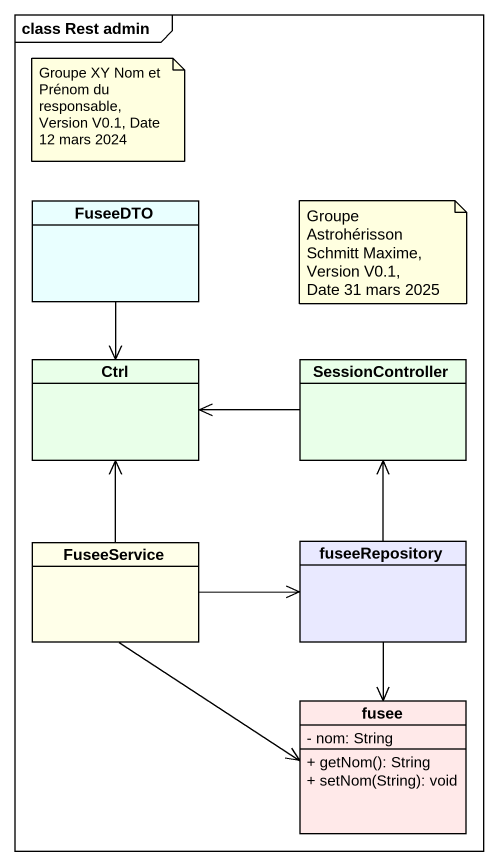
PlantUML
@startuml
mainframe class Rest admin
hide circle
hide empty members
skinparam classAttributeIconSize 0
class FuseeDTO #E9FFFF
class Ctrl #E9FFE9
class SessionController #E9FFE9
class FuseeService #FFFFE9
class fuseeRepository #E9E9FF
class fusee #FFE9E9 {
  - nom: String
  + getNom(): String
  + setNom(String): void
}
FuseeDTO --> Ctrl
SessionController -left-> Ctrl
FuseeService -up-> Ctrl
FuseeService -right-> fuseeRepository
FuseeService --> fusee
fuseeRepository -up-> SessionController
fuseeRepository --> fusee
note as N1
  Groupe XY Nom et Prénom du responsable, Version V0.1, Date 12 mars 2024
end note
note as N2
  Groupe Astrohérisson
  Schmitt Maxime,
  Version V0.1,
  Date 31 mars 2025
end note
@enduml
